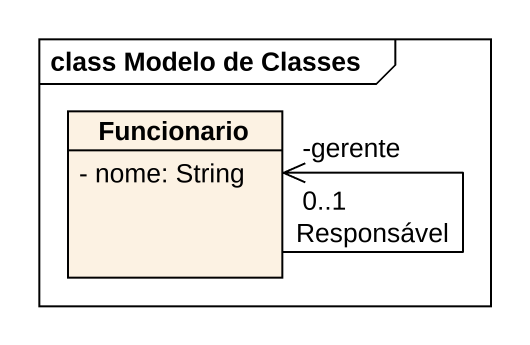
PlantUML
@startuml
mainframe class Modelo de Classes
hide circle
hide empty members
skinparam classAttributeIconSize 0
class Funcionario {
  - nome: String
}
Funcionario --> "-gerente\n0..1" Funcionario : Responsável
@enduml
